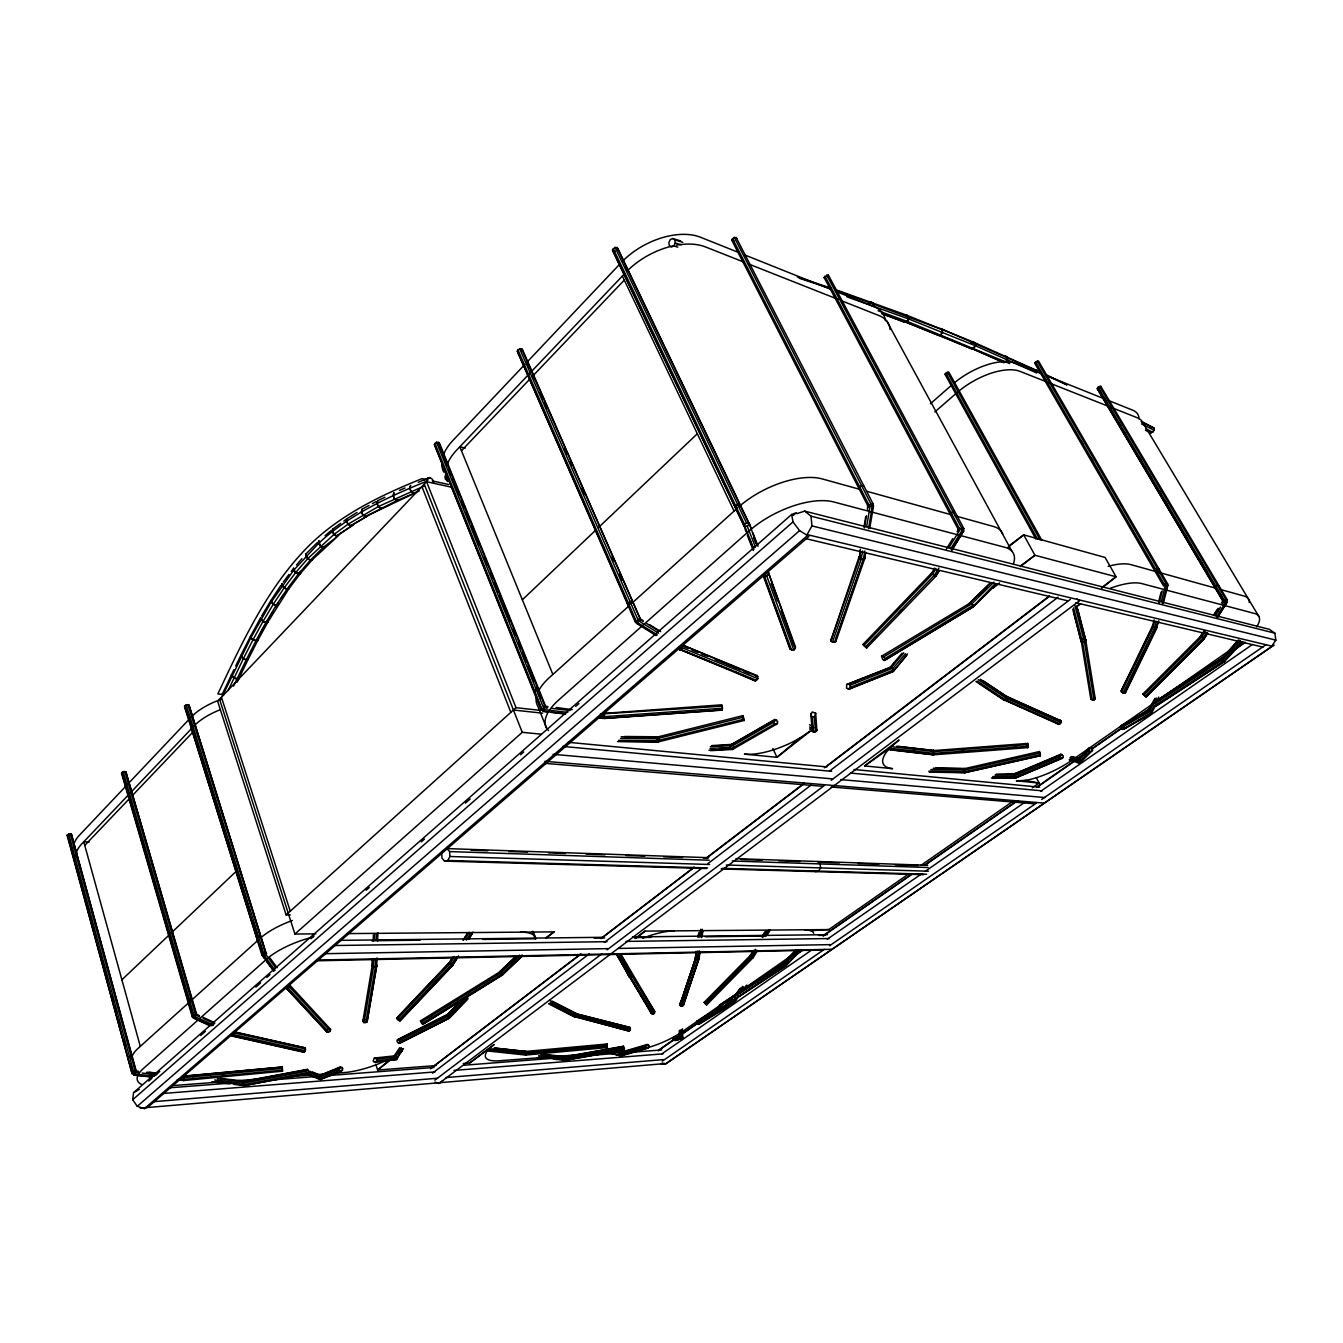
<?xml version="1.0" encoding="UTF-8"?>
<svg xmlns="http://www.w3.org/2000/svg" width="1343" height="1343" viewBox="0 0 1343 1343"><rect width="100%" height="100%" fill="white"/><g stroke="black" fill="none" stroke-linecap="round" stroke-linejoin="round"><path stroke-width="1.5" d="M374.311 1062.095L396.336 1059.476L397.427 1058.334L396.219 1055.699L374.328 1058.049L373.153 1060.936L374.311 1062.095L396.252 1059.543L402.43 1048.682M375.939 1062.078L377.098 1059.191L374.328 1058.049M282.5 1071.194L282.231 1066.98L282.5 1071.194L183.941 1080.494L183.706 1079.369L183.89 1076.112L282.231 1066.98M1221.123 659.766L1237.893 640.326M1234.805 649.492L1223.641 661.679L1224.698 661.293L1223.658 658.842L1221.425 658.339L1153.133 702.842L1153.922 705.545L1156.088 706.133L1224.396 661.545L1223.658 658.842L1221.123 658.59M604.014 713.368L721.913 704.806L722.467 708.265L722.03 710.128L604.417 718.505L604.216 713.15M607.338 1047.54L606.918 1043.88L607.338 1047.54L525.818 1055.044L525.667 1053.919L529.847 1053.533M232.171 1036.108L303.736 1052.224L305.365 1050.78L305.297 1047.909L233.766 1031.693L231.802 1035.99L233.766 1034.614L234.118 1031.81M1062.212 758.392L1059.879 756.646L1060.953 754.195L1063.287 755.958L1062.212 758.392L1015.963 777.798L1013.696 776.103L1014.771 773.736L1060.953 754.195M362.895 1020.227L364.003 1022.644L367.075 1021.939L376.728 965.08L376.644 966.44L373.488 967.145L372.263 966.053L372.481 959.809M373.169 941.057L373.388 934.812M372.531 958.734L372.263 966.053L375.352 966.893L376.728 965.08M373.522 966.842L373.824 958.516M374.512 939.764L374.747 933.503M375.352 966.893L375.671 958.549M376.359 939.798L376.594 933.553M376.678 966.154L376.997 957.828M377.618 941.174L377.937 932.831M305.919 553.987L307.614 558.772L310.351 560.199L312.432 559.595L338.755 535.353L323.059 547.558L320.373 546.047L318.895 540.994M767.071 571.984L768.481 572.722L768.263 574.183L766.551 575.509L762.958 575.19L790.221 649.307L793.831 650.13L795.476 646.973L768.481 572.722L766.954 571.665M790.221 649.307L763.764 575.358M291.313 571.346L293.613 568.274L295.544 572.756L298.331 574.099L300.345 573.528L300.446 571.396L300.463 573.394L288.896 588.704L267.66 622.363L262.859 621.708L260.458 618.049L250.469 636.397L250.688 638.043L222.502 695.859L222.216 694.331L233.967 669.586M293.731 568.123L293.647 570.271L271.135 602.151L250.688 638.043L252.904 639.956L257.722 640.577L267.727 622.245L267.475 620.617L267.66 622.363M1055.934 722.668L1003.607 699.569L1058.72 724.414L1061.104 722.635L1061.171 720.99L1006.092 696.043L1004.732 696.446M1156.088 706.133L1155.299 703.413L1153.133 702.842M795.409 648.719L768.481 572.722M372.263 966.053L372.33 964.694L362.811 1021.587M1004.514 700.492L1006.897 698.645L1006.377 696.211L983.093 680.7M742.243 717.498L743.032 715.601L744.341 720.436L742.243 717.498L656.693 738.784L620.6 738.432M199.402 1015.61L195.759 1013.898L193.409 1018.112L194.181 1015.426M1221.341 659.581L1221.425 658.339M616.303 954.235L651.204 1013.243L653.571 1014.049L654.78 1011.682L621.02 954.403M651.204 1013.243L651.321 1011.9M774.877 719.479L773.316 722.416L776.271 724.565L777.832 721.627L774.877 719.479L731.381 744.509L730.038 745.499L730.76 749.008L732.422 749.461L734.235 746.54L734.067 748.387L730.961 748.941L729.853 747.329L730.239 745.432L733.328 744.878M654.662 1013.025L630.908 973.406L654.78 1011.682M547.39 711.924L543.344 711.454L543.462 709.557L543.915 706.099L547.961 706.569M565.823 1060.299L623.824 1049.974L624.495 1048.262L623.454 1046.214L565.504 1056.588L564.866 1059.661L565.437 1060.315L566.561 1058.603L565.823 1060.299L564.765 1058.284L565.89 1056.572L566.461 1057.226L562.465 1056.84M658.506 738.046L656.845 737.173L657.566 741.991L659.044 740.01L658.137 741.924L656.693 738.784L657.247 737.122L658.909 737.995M487.727 1050.981L525.516 1055.044L525.936 1051.468L494.677 1048.01M623.824 1049.974L622.783 1047.926L623.454 1046.214M933.2 754.816L933.603 750.485L933.2 754.816L890.107 749.814M731.196 670.358L678.853 649.055L755.303 680.901L757.872 678.668L757.217 675.596L681.623 644.674L758.073 676.671M648.199 1048.128L646.101 1046.734L647.259 1044.485L649.357 1045.895L648.199 1048.128L621.272 1055.934L609.772 1052.123M604.635 713.15L604.014 718.488L597.937 717.783M679.659 650.146L682.194 647.796L682.009 644.875M580.377 1017.759L574.401 1016.215L628.725 1031.139L630.371 1029.913L630.035 1027.496L575.341 1013.579L630.035 1027.496M808.939 536.428L150.164 1105.222L144.49 1108.579L137.255 1106.313L132.705 1099.716L133.545 1092.698L791.648 514.47L796.298 512.707L793.159 515.477M932.697 574.468C928.114 570.943 939.328 577.507 934.543 575.559L935.584 576.533L866.688 647.981L863.952 645.463L862.978 644.439L931.74 572.873L935.5 576.432M574.888 1017.171L576.516 1015.896L576.483 1013.545L552.393 1001.206M332.577 529.26L332.258 531.677L333.819 534.564L336.455 536.126L352.907 525.079L336.455 536.126M177.242 1079.806L183.454 1080.494L184.025 1076.263M152.43 1077.103L133.83 1075.055L134.401 1070.824L138.53 1071.278M525.516 1055.044L525.667 1053.919M682.395 1006.226L699.082 958.466L683.335 1005.504L680.951 1006.092L679.843 1005.202L695.506 958.147L696.127 951.331M698.007 937.548L698.545 933.603M696.312 952.221L695.506 958.147L698.125 959.171M698.461 936.457L698.998 932.512M699.938 952.305L699.132 958.214L696.698 958.801L697.772 950.911M699.653 937.112L700.727 929.238M698.192 958.835L699.283 950.945M701.164 937.145L702.255 929.272M683.335 1005.504L698.948 957.324L699.753 951.415M701.65 937.632L702.456 931.723M319.03 540.876L318.694 543.277L293.647 570.271L295.661 572.605L300.463 573.394M702.104 936.541L702.909 930.632M543.344 711.454L543.562 710.111M341.29 1071.244L338.721 1069.599L340.316 1066.946L342.885 1068.592L341.29 1071.244L320.591 1079.554L308.554 1074.971M934.208 753.356L933.536 754.816L933.939 750.485L934.208 753.356L1028.369 746.272L1027.697 743.418L933.15 750.619M340.316 1066.946L319.651 1075.407L318.106 1077.976L320.457 1079.554L316.998 1078.11M757.133 545.694L749.209 523.35L747.799 522.645M745.818 531.559L743.821 524.425M864.926 553.568L864.59 558.957L861.148 559.41L859.386 558.252L860.292 549.237M864.002 526.976L865.681 516.854M865.698 552.46L864.691 558.537L861.249 558.99L859.386 558.252L860.393 552.174M864.439 527.866L866.47 515.729M867.477 509.652L867.696 504.716L868.938 504.179M861.249 558.99L862.609 550.882M866.655 526.574L870.046 506.311L868.149 505.589M863.448 559.108L864.808 550.999M868.535 528.722L872.262 506.429L873.521 505.891L871.171 504.313M869.676 525.247L870.348 521.202M872.379 509.064L873.051 505.018M869.777 528.168L873.521 505.891M364.003 1022.644L373.488 967.145M365.783 1022.795L375.318 967.296M367.075 1021.939L376.644 966.44M1007.972 774.256L1016.349 774.038L1013.982 774.525L1013.696 776.103L1014.401 777.496L1016.769 777.009L995.818 777.479M630.505 978.107L628.306 974.548L629.044 976.663L631.865 974.296L621.154 955.494M628.406 974.716L652.144 1014.133M327.323 1032.331L285.706 987.441L327.323 1032.331L330.311 1031.004L330.613 1029.393L328.045 1028.436M326.399 1031.256L326.702 1029.645M1026.891 744.895L1027.697 743.418M1027.563 747.732L1028.369 746.272M286.647 988.532L289.752 987.155L289.131 984.419L330.613 1029.393M134.921 1073.477L132.101 1073.678L67.15 835.464L68.611 833.919L71.347 834.003L135.979 1070.069M130.573 1057.596L131.967 1056.84L71.347 834.003M361.989 509.282L361.452 511.884L362.811 514.973L365.38 516.635L415.894 492.562L396.94 500.586L365.38 516.635M245.534 1081.904L243.587 1081.686L242.949 1083.197L244.392 1085.547L307.547 1073.796L308.772 1071.748L307.329 1069.347L244.241 1081.165L242.949 1083.197L243.973 1085.564L245.047 1085.026L214.93 1081.568M307.547 1073.796L306.103 1071.395L307.329 1069.347M321.783 1078.597L322.135 1076.985L321.884 1078.597L342.616 1070.253M951.885 550.177L963.703 530.838L959.221 528.202L957.089 531.66M312.65 1072.117L321.313 1075.676L318.459 1076.364L319.03 1079.302L339.678 1070.975M935.853 767.995L964.845 768.465L964.492 772.745L965.332 771.083L964.996 772.695L964.341 768.515M377.652 500.738L377.014 503.424L378.306 506.563L380.841 508.275L383.141 507.553L380.959 508.225L378.39 506.529L377.014 503.424L377.736 500.704L384.904 497.229M192.301 1016.836L121.542 773.316L123.103 771.654L125.873 771.839L196.867 1015.174L194.013 1015.291L192.301 1016.836L195.138 1016.701M125.873 771.839L196.061 1014.099M975.925 681.522L1004.228 700.324L1006.612 698.478L1006.092 696.043M1154.09 619.912L1152.596 625.855L1154.728 627.617L1157.263 627.198L1156.776 626.056L1154.073 631.663M1158.589 602.05L1161.074 592.129M1154.695 620.701L1153.184 626.661L1121.573 692.098L1123.05 693.055L1125.552 692.585L1157.263 627.198M1159.194 602.839L1162.199 590.92M1121.573 692.098L1121.136 690.957L1152.714 625.519L1154.846 627.282L1156.34 621.322M1161.359 601.463L1165.371 585.582L1167.923 585.195L1165.64 583.802M1154.846 627.282L1156.575 627.366L1158.086 621.406M1162.299 604.249L1167.319 584.423M1156.575 627.366L1158.891 620.902M1163.407 603.057L1167.923 585.195M264.806 955.007L261.935 955.074L184.528 706.586L186.207 704.79L188.994 705.058L266.317 954.185L188.994 705.058M433.705 482.641L432.48 479.384L429.978 477.604L427.662 478.309L426.889 481.13C388.312 496.876 349.482 514.503 318.694 543.277L320.373 546.047L323.243 547.373L325.308 546.786L323.059 547.558M183.454 1080.494L184.226 1079L183.941 1080.494M127.77 1057.78L129.364 1056.337L131.967 1056.84M132.101 1073.678L67.318 834.674M679.843 1005.202L696.329 956.283L683.923 993.535M682.63 997.463L679.726 1004.06M680.951 1006.092L696.648 959.036M548.632 1003.792L574.603 1017.054L576.231 1015.778L576.214 1013.445M134.686 1073.561L133.83 1075.055M682.429 645.748L680.481 649.341L678.853 649.055M830.78 640.98L859.05 556.909L860.343 556.17L830.78 640.98L832.475 642.139L835.816 641.618L864.59 558.957M459.289 1001.878L446.296 1015.996L460.296 1001.576M832.475 642.139L861.148 559.41M834.557 642.39L863.297 559.695M836.202 638.278L863.566 559.578M451.13 1015.308L448.344 1018.195L468.119 998.067M656.123 635.558L636.548 623.404L636.834 620.684M636.548 623.404L639.05 621.003L639.335 618.284L642.894 620.5M262.59 953.748L262.859 956.082L264.487 955.863L265.998 954.688L265.746 952.355M191.848 999.645L189.279 998.991L187.567 1000.552L188.624 1000.804L185.703 990.765M543.831 710.011L540.994 709.708L434.41 444.533L436.576 442.233L439.379 442.905L546.282 707.845M446.699 1014.838L449.301 1015.426L449.284 1018.195L399.828 1043.343L397.494 1042.487L397.494 1039.65L447.001 1014.62L449.989 1016.819M439.379 442.905L438.876 444.197L441.998 451.97M399.828 1043.343L399.828 1040.506L397.494 1039.65M256.748 938.404L258.595 936.742L261.449 936.709L261.113 937.548M446.514 1015.828L447.001 1014.62M261.935 955.074L263.799 953.412L266.653 953.362M638.009 622.262L635.189 621.792L517.273 351.127L519.623 348.626L522.427 349.465L640.678 619.895L521.504 348.525M521.823 350.892L522.427 349.465M612.475 250.117L744.324 526.456L612.475 250.117L615.044 247.381L617.814 248.421L749.243 523.636L748.353 525.079M617.109 249.999L617.814 248.421M731.347 1000.317L733.513 1000.988L733.396 1003.355L731.213 1002.667L733.597 1003.171L738.667 995.969M746.305 986.064L746.758 985.09L743.3 989.757M891.601 671.802L893.347 671.332L907.499 653.84M228.109 690.503L243.335 658.775L240.766 655.518L235.68 666.061M233.564 686.122L246.273 659.749L248.136 659.363L247.851 657.835L248.119 659.413L246.239 659.833L243.301 658.842L240.8 655.451L250.419 636.481L252.954 639.856L255.892 640.88L257.755 640.477L257.487 638.915L257.722 640.577M237.107 682.177L248.136 659.363M673.85 245.97L675.26 243.016L674.807 239.927L672.725 238.517L670.275 239.608L668.864 242.563L669.318 245.635L671.382 247.062L673.85 245.97L677.829 247.162M846.745 684.527L846.493 688.187L849.817 688.858L893.112 671.517L893.38 667.975L890.124 667.353L846.745 684.527L891.802 666.934M849.817 688.858L850.069 685.199L848.457 684.091M1132.82 667.857L1121.136 690.957M1134.617 664.13L1152.663 626.745M1123.05 693.055L1154.728 627.617M1133.257 674.639L1146.821 646.604M1124.695 693.257L1156.407 627.836M238.483 677.141L238.769 678.635L236.905 679.054L233.967 678.114L231.416 674.857L233.967 678.114L238.769 678.668L241.891 670.123M733.396 1003.355L698.964 1024.34L696.765 1023.618L696.883 1021.2L721.006 1006.578M698.964 1024.34L699.082 1021.922L696.883 1021.2M243.301 658.842L252.954 639.856M246.239 659.833L255.892 640.88M248.119 659.413L257.755 640.477M872.362 505.774L872.715 503.507L867.863 506.244L868.501 507.117L731.683 240.044L734.302 237.392L736.82 238.416M1149.86 713.737L1151.421 713.385L1155.702 705.31M1154.275 705.545L1151.606 710.632L1124.192 726.143L1121.22 725.556L1120.885 728.544L1123.856 729.131L1151.27 713.536L1151.606 710.632L1148.701 710.061L1121.22 725.556M1156.054 702.171L1158.724 697.084M443.039 850.589L441.662 853.225L441.981 858.127L444.533 861.132L706.452 868.535M1154.812 698.394L1147.829 711.521L1150.128 709.859L1156.373 698.024M444.533 861.132L447.807 860.46L449.905 856.498L449.586 851.58L447.018 848.591L708.735 857.69M252.904 639.956L262.926 621.591L260.525 617.931M255.825 640.997L265.83 622.665L267.727 622.245M258.477 637.086L264.487 626.107M540.994 709.708L545.359 707.241L438.422 442.099M881.646 313.775L905.014 322.303L907.297 321.43L908.657 318.962L908.321 316.344L906.508 315.118L835.094 289.467M883.677 313.96L905.014 322.303L907.247 321.413L908.64 318.946L908.321 316.344L906.475 315.118L973.406 342.096L1040.472 372.145M1151.421 713.385L1151.606 710.632L1150.128 709.859M631.932 602.856L631.814 600.825L627.198 603.443L630.018 603.947M804.675 511.112L810.987 516.165L811.978 525.919L807.059 534.581L1271.771 646.134L1275.85 640.141L1274.86 633.174L1269.37 629.33L804.675 511.112L796.768 513.664M1123.856 729.131L1152.042 712.193M958.868 530.552L824.082 277.464L828.312 274.929L828.077 277.329M1147.929 711.404L1148.701 710.061M635.189 621.792L639.822 619.157M939.076 335.011L971.879 348.911L975.438 345.755L975.169 343.271L973.406 342.096L971.241 342.935L973.406 342.096L975.169 343.271L975.454 345.755L974.095 348.089L971.879 348.911L903.168 321.061L938.942 335.414L941.191 334.575L942.551 332.174L942.249 329.623L940.469 328.447L1038.34 371.457L1036.678 370.349L1034.513 371.104M261.566 616.168L270.95 600.405L273.217 604.316L276.087 605.508L278.035 605.021L277.917 603.158L275.835 606.65M262.859 621.708L273.3 604.182L271.135 602.151L271.034 600.271L280.888 585.43M265.746 622.816L276.205 605.324L278.119 604.887L277.917 603.158M270.614 615.379L272.696 611.888M739.439 506.378L739.523 504.045L735.511 505.404L734.638 506.865L737.408 507.553M458.551 956.132L452.557 965.332L449.385 962.646L452.541 957.475M463.083 940.218L467.297 933.318M449.385 962.646L452.96 957.341M463.486 940.1L465.585 936.642M454.337 956.501L450.123 963.418L397.276 1019.119L398.485 1020.344L400.264 1020.68L453.061 965.063M464.879 939.244L469.093 932.327M397.276 1019.119L396.823 1018.028L449.62 962.343L451.567 964.341L455.781 957.441M466.323 940.167L470.537 933.267M454.656 960.547L456.754 957.106M451.567 964.341L452.876 964.912L458.148 956.283M468.69 939.026L472.904 932.109M469.076 938.891L472.232 933.721M743.552 525.583L746.473 522.981L749.243 523.636M931.421 573.511L934.661 568.055M946.395 548.985L952.808 538.593M935.987 568.643L932.781 573.847L863.952 645.463M948.813 547.826L960.581 528.756M934.627 574.938L938.908 568.005M950.676 548.918L962.427 529.847M935.92 575.895L939.126 570.708M951.935 549.891L963.703 530.838M935.886 576.147L939.076 570.96M705.276 1002.717L704.135 1002.415L705.763 1004.379L752.6 956.652L753.02 957.777L750.267 955.511L753.423 950.408M761.834 936.793L764.99 931.673M752.6 956.652L753.406 957.307L751.073 956.149L755.286 949.333M762.639 937.414L766.853 930.598M752.332 956.938L756.529 950.122M764.956 936.507L769.153 929.692M753.289 957.425L757.603 950.491M766.971 935.282L770.227 930.078M396.336 1059.476L403.488 1048.598M1207.71 633.208L1204.167 638.596L1200.457 636.414L1202.64 632.922M1213.535 615.463L1216.792 610.226M1200.457 636.414L1204 631.025M1213.803 615.295L1218.168 608.295M1221.442 603.041L1223.624 599.549L1227.351 601.714L1217.53 617.461M1215.499 614.473L1218.773 609.235M1205.275 631.546L1202.002 636.8L1144.001 694.935L1142.893 694.029L1200.961 635.961L1204.1 638.882L1146.099 696.967L1144.991 696.06M1215.096 615.799L1220.552 607.053M1222.734 603.561L1224.917 600.052M1204.436 638.445L1203.546 637.707L1206.82 632.452M1216.64 616.706L1226.461 600.959M1204.167 638.596L1207.441 633.359M1217.245 617.629L1227.351 601.714M401.288 1047.624L396.219 1055.699L393.6 1056.823M394.624 1056.807L396.672 1053.567M393.549 1056.874L399.727 1047.658M1145.411 430.247L1150.934 432.983L1154.309 430.297L1154.124 428.115L1141.5 421.534M273.217 604.316L284.196 587.814L281.98 583.769M276.087 605.508L287.066 589.023L288.997 588.553L288.879 586.69L288.896 588.704L286.915 589.224L284.095 587.965L282.097 585.632L282.08 583.634M281.207 598.223L283.407 594.932M946.765 374.882L944.935 374.193L948.729 371.994L1041.95 540.507M1036.343 363.735L1034.647 363.046L1038.424 360.898L1167.655 583.92L1166.647 584.994M733.597 1003.171L738.214 996.942M735.779 995.633L742.729 986.333M735.83 997.883L733.513 1000.988L699.082 1021.922M739.305 993.232L743.921 987.021M732.422 1003.372L735.897 998.705M734.621 995.835L740.413 988.095M735.326 995.281L739.959 989.069M283.239 582.09L288.997 574.418M953.866 513.009L954.353 510.894L949.77 513.462L951.969 514.067M284.095 587.965L295.661 572.605M286.915 589.224L298.499 573.897M962.981 530.082L963.972 528.773L828.312 274.929M1222.432 600.271L1097.432 389.05L1098.02 387.237L1100.773 386.297L1227.384 599.985L1224.766 601.865M1100.186 388.11L1100.773 386.297M893.347 671.332L906.777 655.401M905.467 653.688L893.38 667.975L850.069 685.199M890.493 667.521L894.556 662.754M902.026 653.252L889.889 667.521L891.634 667.051L903.755 652.782M296.45 564.983L301.856 558.705M295.544 572.756L307.748 558.638L310.535 560.014L312.55 559.46L300.345 573.528M298.331 574.099L310.535 560.014M705.763 1004.379L706.653 1004.933L706.317 1003.758M704.706 1003.339L751.56 955.612L750.67 955.041L751.073 956.149M1237.591 646.436L1241.771 641.87M1224.698 661.293L1242.829 641.484M1222.18 658.204L1238.951 639.939M1223.909 656.71L1230.893 649.105M1233.68 646.067L1237.86 641.501M1240.428 640.561L1223.658 658.842L1155.299 703.413M1224.698 660.135L1241.452 641.836M1158.019 570.12L1158.774 568.408L1155.735 569.482L1154.997 571.211M1167.655 583.92L1166.043 583.483L1163.592 586.085L1034.647 363.046M125.201 786.847L79.355 835.296A46.904 20.162 -15.4 0 0 73.882 847.668M128.072 783.808L189.682 718.706M524.861 364.423L452.944 440.437A54.761 30.872 -22.4 0 0 443.257 455.344M527.732 361.368L619.794 264.067M396.823 1018.028L449.62 962.343M398.485 1020.344L451.332 964.643M406.929 1012.068L414.064 1004.564M429.743 988.028L438.288 979.013M399.727 1020.999L452.557 965.332M1077.22 760.222L1089.509 747.698L1092.447 748.79L1092.53 750.435L1080.108 762.841L1078.429 762.891L1077.22 760.222L1079.973 759.013L1072.553 756.579M1089.509 747.698L1088.434 750.552L1089.693 751.694L1092.53 750.435M1080.108 762.841L1081.115 760.121L1081.149 761.699L1078.479 762.891L1069.179 759.769L1070.74 759.718M127.753 795.593L81.738 843.941A47.005 20.011 -15.5 0 0 76.215 856.246M130.624 792.571L192.452 727.621M451.08 487.106L426.57 481.701L217.633 701.18L286.126 914.919L290.289 914.919M624.73 273.552L456.805 449.939A54.895 30.688 -22.4 0 0 447.068 464.812M84.76 845.418L129.398 798.649M132.285 795.627L192.754 732.254M461.455 450.744L529.192 379.767M532.08 376.745L624.327 280.083M815.419 727.419L816.863 730.626L813.606 732.086L812.179 728.88L813.505 727.47L809.577 724.683M673.212 1038.089L681.69 1035.806L682.714 1038.105L675.663 1040.489L673.246 1039.516L673.212 1038.089L679.407 1036.813L679.222 1030.87M675.663 1040.489L682.697 1038.139L681.69 1035.806L680.33 1035.856L680.146 1029.896M815.688 713.251L814.345 716.709L815.537 732.019L813.623 732.069L812.33 716.759L810.853 715.383L812.196 711.941L815.688 713.251L816.863 730.626L815.419 727.436M809.628 728.846L813.606 732.086L812.23 730.76L813.489 727.486M865.496 646.923L934.342 575.324M871.607 641.031L875.888 636.565M898.786 612.761L901.64 609.772M785.353 966.238L721.678 1008.056L720.368 1007.2L719.462 1005.068L783.12 963.317L785.353 966.238L782.835 963.552L795.879 950.055M782.835 963.552L796.466 949.937M784.513 962.881L796.097 950.894M797.541 950.592L784.497 964.123L720.771 1005.924L719.462 1005.068M783.12 963.317L785.621 966.003L799.891 950.156M785.034 966.121L789.382 961.622M793.713 957.106L800.948 949.602M785.621 966.003L801.553 949.484M466.071 998.134L449.301 1015.426L399.828 1040.506M453.917 1012.421L465.098 1000.871M449.586 1017.977L467.717 999.209M1089.693 751.694L1078.479 762.891L1077.271 760.205L1079.923 759.03M447.941 1014.62L463.318 998.772M704.135 1002.415L750.67 955.041M706.653 1004.933L753.205 957.559M1227.384 599.985L1225.907 599.599L1223.305 601.463L1097.164 388.328M1091.204 747.648L1077.287 761.8L1069.901 759.315M1142.893 694.029L1145.277 696.144L1203.294 638.009M1145.982 696.933L1204.1 638.882M317.468 542.421L306.036 553.853L305.835 556.136L307.748 558.638M307.614 558.772L333.937 534.464L348.089 524.156L350.724 525.751M310.351 560.199L323.243 547.373M750.267 955.511L751.358 955.863M995.801 584.222L972.45 607.17L995.23 583.668M973.474 606.667L996.859 583.701M989.808 583.349L969.344 603.41L990.849 582.828M978.292 596.275L987.055 587.68M993.954 582.107L972.013 603.645L883.728 656.861L881.562 656.24L882.72 659.581L884.903 660.202L973.087 606.969L972.013 603.645L969.73 603.108M500.116 972.785L499.663 971.828L516.333 955.931M499.663 971.828L516.803 955.796M509.198 964.123L516.753 956.904M519.422 955.142L501.241 972.5L421.584 1021.889L420.46 1020.865L421.719 1023.366L422.827 1024.39L502.433 974.984L522.461 955.897M502.786 974.716L502.332 973.742L522.041 954.923M521.974 956.048L502.064 975.035L422.525 1024.39M1082.374 638.949L1081.115 640.141L1090.852 699.267L1094.041 699.972L1095.25 698.813L1093.79 696.48M121.894 979.786L236.116 871.406M522.36 599.784L595.385 530.485M598.424 527.598L697.319 433.755M1072.738 609.269L1081.199 641.618L1084.506 642.29L1085.664 639.637L1077.791 609.286M629.145 976.831L631.747 975.69M469.614 1063.035L493.955 1044.72L469.614 1063.035L463.352 1063.505M997.362 584.121L993.132 587.999L999.561 582.963M258.628 939.697L138.094 1048.363A49.338 16.485 -17.4 0 0 131.732 1058.821M286.126 914.919L516.014 707.677L540.86 710.43M628.977 605.861L549.522 677.476A58.219 25.819 -22.6 0 0 538.375 691.259M631.865 603.259L736.703 508.745M219.53 699.183L294.923 934.04L522.242 732.321L541.011 734.168M762.958 575.19L766.735 575.962L768.381 574.502M889.67 748.252L899.021 740.027L864.59 765.93L892.575 768.666A48.281 16.804 -25.9 0 1 889.67 748.252L864.59 765.93M148.704 1081.098L151.86 1078.345M155.016 1075.575L159.733 1071.429M200.695 1035.47L205.429 1031.323M211.724 1025.783L214.88 1023.013M255.858 987.071L260.576 982.908M266.888 977.385L270.027 974.615M311.005 938.656L314.144 935.886M366.152 890.258L369.291 887.488M421.299 841.86L424.455 839.09M465.417 803.131L470.134 798.984M520.564 754.732L523.72 751.962M575.711 706.334L578.867 703.564M132.705 1099.716L792.991 521.907L791.648 514.47M930.38 403.756L950.878 385.827M934.829 411.948L956.988 392.676M137.255 1106.313L799.589 530.653L807.529 535.538L144.49 1108.579M388.278 1060.886L377.652 1070.018L375.738 1064.193M325.056 535.706L331.083 530.552M964.996 772.695L1040.154 755.807L1040.389 754.178L1039.432 751.56L963.955 768.784M799.555 738.214L776.926 757.318L744.442 754.128A52.78 20.464 -24.7 0 0 799.555 738.214L812.079 729.803L776.926 757.318L772.896 748.487M1081.115 640.141L1081.199 641.618L1084.422 641.937L1085.664 639.637L1084.254 638.748M1039.432 751.56L1040.154 755.807M665.238 1064.176L1273.852 645.127L665.238 1064.176L662.116 1062.951M1015.963 777.798L1063.236 757.536M621.272 1055.934L622.279 1055.128L621.104 1055.934L606.633 1052.257M636.851 937.716L644.993 931.119L828.799 929.574L909.127 873.605M1101.848 588.15L1116.067 576.768L1105.104 557.463L1023.719 534.867L1008.61 546.097M1007.804 547.508L1023.719 534.867L1034.916 555.263L1116.067 576.768L1101.461 587.747M392.29 1058.553L377.652 1070.018L436.173 1065.57M398.804 1053.466L402.044 1050.914L398.972 1052.929M546.232 938.002L554.055 931.874L347.166 933.603M1020.462 566.595L1034.916 555.263L1020.479 565.873M743.586 525.868L747.228 526.154L748.974 524.811M430.801 1068.424L580.881 953.782M600.892 938.505L694.281 867.175L601.278 938.539M705.948 858.261L804.339 783.12M824.35 767.843L1049.471 595.906M579.639 955.058L430.482 1068.759M706.116 858.479L802.644 784.765M827.607 765.711L1048.95 596.678M432.446 1073.191L589.275 953.866M604.3 942.433L701.063 868.82M707.744 863.734L811.189 785.034M829.538 771.067L1058.116 597.165M434.83 1080.192L602.084 953.648M607.086 949.854L824.518 785.37M831.199 780.3L1070.371 599.364M435.065 1082.122L438.892 1083.482L1079.604 600.707L1076.65 598.76M635.138 938.522L644.993 931.119M1080.376 603.611L1075.525 607.271L1080.662 603.88M340.618 523.367L332.711 529.159L332.258 531.677L336.64 535.991M343.791 521.05L346.964 518.734L346.528 521.252L347.971 524.24L350.573 525.868L367.73 515.863L350.573 525.868M545.913 937.767L554.055 931.874M438.892 1083.482L442.921 1080.628M681.656 1032.079L736.568 993.82M745.147 987.844L794.905 953.177M921.097 865.278L1013.461 800.932M1032.28 787.821L1039.113 783.053L1036.276 777.58M1075.122 757.972L1153.603 703.296M1158.724 699.737L1230.373 649.827M659.43 1049.554L673.212 1039.969M676.654 1037.585L697.319 1023.198M709.373 1014.804L719.714 1007.619M755.874 982.455L762.774 977.67M766.215 975.27L786.88 960.883M797.205 953.698L800.663 951.297M823.041 935.718L910.873 874.612M924.655 865.026L1015.946 801.519M1036.611 787.132L1086.554 752.382M1091.725 748.79L1122.714 727.218M1127.885 723.625L1131.326 721.241M1136.497 717.632L1150.28 708.046M1191.61 679.289L1195.052 676.906M1200.222 673.296L1226.058 655.334M1238.112 646.94L1244.995 642.155M658.171 1050.797L697.756 1023.265M709.809 1014.888L718.404 1008.895M759.718 980.172L763.16 977.771M766.601 975.371L785.521 962.209M794.133 956.216L802.745 950.24M823.393 935.87L912.887 873.621M924.924 865.245L1017.86 800.596M1036.796 787.434L1084.976 753.91M1091.859 749.125L1122.832 727.57M1136.614 718.001L1150.38 708.416M1200.289 673.699L1205.443 670.107M1212.326 665.322L1222.65 658.137M1232.975 650.952L1245.028 642.575M662.082 1053.718L811.81 949.937M827.305 939.193L921.953 873.588M925.394 871.187L1025.229 802.006M1040.707 791.262L1252.398 644.539M662.284 1061.155L824.384 949.333M829.554 945.774L1036.494 803.013M1041.664 799.454L1265.845 644.808M719.932 1005.051L783.624 963.284M719.647 1005.957L740.278 992.427M743.72 990.16L752.315 984.52M755.756 982.27L783.271 964.224M721.678 1008.056L785.202 965.348M721.208 1008.073L784.832 966.288M695.321 957.24L696.245 956.636M1156.155 704.89L1224.497 660.303M1155.165 706.401L1224.396 661.545M1154.057 702.557L1222.399 658.036M1158.321 700.643L1161.829 698.377M1165.321 696.094L1174.084 690.386M1177.576 688.103L1184.576 683.537M1191.577 678.97L1196.831 675.546M1200.323 673.279L1209.086 667.572M1216.086 663.006L1219.578 660.722M357.02 512.405L347.082 518.65L346.528 521.252L348.089 524.156M347.971 524.24L378.39 506.529L424.321 485.981M420.46 1020.865L500.385 971.509L502.332 973.742M427.93 1017.507L431.456 1015.325M445.591 1006.562L450.895 1003.271M456.2 999.981L459.726 997.799M466.793 993.417L470.335 991.218M473.861 989.036L479.166 985.745M484.47 982.455L489.759 979.165M495.063 975.891L498.606 973.692M422.827 1024.39L422.441 1023.349L502.081 973.944L500.133 971.694M830.494 639.621L831.753 638.848M699.569 1023.433L733.899 1002.314M698.007 1021.066L722.114 1006.427M727.285 1003.305L732.455 1000.166M696.362 1022.258L718.774 1008.677M884.903 660.202L884.768 658.674L973.02 605.408M884.063 660.588L973.087 606.969M881.562 656.24L970.636 602.688M1163.877 583.718L1163.072 584.188L1165.371 585.582M69.886 835.564L71.179 834.809M133.545 1092.698L139.252 1089.408M730.038 745.499L773.484 720.503M773.048 722.03L776.674 719.949M773.316 722.416L729.853 747.329L710.027 748.454M730.961 748.941L774.475 724.095M732.707 749.377L777.664 723.541M1122.295 729.467L1151.27 713.536M1122.765 725.237L1150.229 709.742M1120.431 726.932L1130.739 721.107M1134.18 719.176L1142.775 714.325M963.972 528.773L961.773 528.185L959.859 529.243L824.904 276.037M244.392 1085.547L308.454 1073.258M369.006 505.455L362.09 509.215L361.452 511.884L362.912 514.906L365.514 516.551M372.464 503.575L375.922 501.678M132.319 1073.007L136.533 1072.05M400.315 1042.101L449.771 1016.987M398.653 1043.494L449.284 1018.195M398.653 1039.499L448.159 1014.452M397.008 1040.892L402.514 1038.105M411.68 1033.472L426.352 1026.035M441.008 1018.615L444.684 1016.769M858.949 557.328L860.191 556.774M399.475 490.43L405.015 487.979M1013.764 774.575L1059.929 755.051M1033.455 766.769L1014.771 773.736M1037.316 765.141L1043.091 762.706M1046.936 761.078L1052.727 758.644M1056.572 757.016L1062.347 754.565M418.177 482.322L427.662 478.309M424.287 479.988L429.978 477.604M1059.879 756.646L1013.696 776.103L992.779 776.59M1014.62 777.446L1060.819 758.023M419.251 490.934L413.56 493.317L411.042 491.538L409.816 488.315L410.572 485.528L409.816 488.315L411.042 491.538L413.594 493.301L415.877 492.579M318.375 1076.364L338.99 1067.937M323.109 1074.904L341.928 1067.215M338.721 1069.599L318.106 1077.976L307.748 1073.678M850.639 687.163L893.918 669.872M848.104 689.278L893.112 671.517M853.476 683.218L859.134 680.968M1034.546 371.121L1036.678 370.349L1038.34 371.457M755.807 676.066L757.217 675.596M1150.464 427.745L1152.529 427.057M647.259 1044.485L620.382 1052.392L619.392 1053.214L619.895 1055.716M648.551 1044.72L619.392 1053.214L610.041 1050.763M646.101 1046.734L619.241 1054.574L620.567 1052.392L614.876 1050.948M620.013 1055.716L646.906 1047.893M624.193 1054.574L649.206 1047.305M1058.888 720.436L1060.265 720.083M656.845 737.173L743.032 715.601M657.231 740.748L742.797 719.512M658.137 741.924L744.341 720.436M222.216 694.331L224.096 693.911M1039.197 753.188L964.005 770.127L930.833 769.573M964.425 771.755L1039.633 754.833M965.365 772.426L1040.472 755.538M674.253 1040.506L682.714 1038.105L682.378 1028.788M674.203 1037.048L676.62 1038.021L682.68 1036.762M675.613 1037.031L681.69 1035.806M243.284 1081.686L306.422 1069.867M249.311 1081.165L244.241 1081.165M259.484 1079.252L263.547 1078.496M273.72 1076.599L277.783 1075.827M304.24 1070.891L308.302 1070.119M306.103 1071.395L242.949 1083.197L214.762 1079.973M243.402 1084.791L306.573 1073.007M564.916 1057.025L622.9 1046.65M572.185 1056.169L590.165 1052.962M594.16 1052.24L598.155 1051.535M616.118 1048.312L622.111 1047.255M622.783 1047.926L564.765 1058.284L538.694 1055.749M565.151 1059.644L623.152 1049.303M566.41 1059.862L624.377 1049.554M731.146 1000.501L734.05 1002.18M815.402 871.624L818.575 871.103L820.539 867.914L820.137 863.918L817.618 861.484M305.297 1047.909L235.008 1032.297M1200.961 635.961L1203.932 638.899M1216.355 587.646C1212.494 588.503 1218.269 583.517 1218.94 585.766M377.098 1060.869L397.36 1058.385M500.385 971.509L500.368 972.601M377.098 1059.191L397.377 1056.773L394.708 1055.682M525.885 1055.145L525.533 1051.468L607.053 1043.981M525.566 1052.442L531.811 1051.854M542.253 1050.881L546.416 1050.495M556.841 1049.521L561.021 1049.135M571.446 1048.161L575.61 1047.758M586.035 1046.785L590.215 1046.398M607.237 1045.089L525.751 1052.694L489.977 1048.749M525.868 1054.188L607.355 1046.566M183.672 1076.263L282.097 1067.131M192.318 1076.482L196.397 1076.096M206.637 1075.155L210.733 1074.769M220.974 1073.812L225.07 1073.443M183.605 1077.606L282.097 1068.457M183.706 1079.369L282.215 1070.203M144.272 1107.774L140.159 1108.143L665.003 1063.572L660.823 1063.925M153.253 1101.713L437.617 1078.244M445.977 1077.556L663.425 1059.61M163.41 1093.454L435.132 1071.915M453.934 1070.421L662.955 1053.869M168.647 1087.864L231.332 1083.046M271.017 1079.99L321.162 1076.129M327.44 1075.642L433.99 1067.45M463.285 1065.284L555.179 1058.133M561.458 1057.646L567.72 1057.159M586.522 1055.716L613.684 1053.634M628.306 1052.509L661.746 1049.941M1028.201 744.542L934.04 751.61L892.944 746.826M941.443 753.07L945.623 752.751M960.245 751.644L964.408 751.341M995.734 748.974L999.914 748.672M1012.437 747.715L1016.617 747.413M933.536 754.816L1028.1 747.598M173.432 1085.547L223.341 1081.753M237.912 1080.645L262.859 1078.748M285.74 1077.002L310.703 1075.105M316.948 1074.635L325.258 1073.997M335.666 1073.208L343.976 1072.587A44.537 13.833 -19.5 0 0 386.448 1060.315M541.044 1057.596L499.327 1060.769A40.643 11.936 -21.1 0 1 487.845 1050.327M557.731 1056.32L582.761 1054.423M601.546 1052.996L611.972 1052.207M618.233 1051.737L630.74 1050.78M1097.432 389.05L1098.692 388.966L1100.807 392.542M604.619 718.287L722.349 709.91M722.282 706.149L600.422 714.023M604.652 716.625L722.467 708.265M804.608 929.776L810.819 930.649L828.799 929.574M711.824 745.583L731.666 744.408M715.45 745.919L727.369 745.231M710.397 746.59L730.239 745.432M719.949 749.209L727.906 748.773M708.953 750.2L730.76 749.008M710.581 750.653L732.422 749.461M1025.062 780.401L1016.349 780.82L1039.113 783.053L1025.062 780.401A44.604 14.018 -26.6 0 0 1071.697 760.356M812.33 716.759L814.345 716.709M996.237 774.139L1015.073 773.669M613.331 251.191L615.262 251.158M995.146 774.978L1013.982 774.525M734.201 241.068L731.683 240.044M991.386 778L1014.401 777.496M992.645 778.369L1015.677 777.866M316.293 960.799L822.101 950.021M317.099 960.077L831.099 949.3M324.519 953.715L607.607 948.628M618.082 948.443L829.89 944.633M680.397 1039.146L681.757 1039.129L681.489 1029.863M334.541 945.522L607.07 941.678M625.939 941.409L829.269 938.539M394.691 1059.56L393.6 1058.435L396.252 1059.543M341.189 940.335L603.225 937.296M632.57 936.944L827.523 934.678M371.893 940.755L420.107 940.184M483.027 939.428L535.454 938.791M594.16 938.085L604.652 937.968M633.997 937.615L650.784 937.414M705.293 936.759L766.114 936.021M818.525 935.4L824.82 935.316M294.923 934.04L315.89 933.872M624.596 736.484L658.171 736.803M621.171 736.787L657.247 737.122M640.04 737.811L656.811 737.979M618.737 740.396L656.828 740.799M620.735 741.269L658.49 741.655M617.495 741.571L657.566 741.991M933.251 768.246L964.324 768.75M928.836 771.184L964.073 771.789M929.809 771.856L965.013 772.46M929.272 772.141L964.492 772.745M447.807 860.46L707.56 867.914M722.215 868.333L926.586 874.192M721.124 868.955L923.497 874.679M89.125 841.977L83.77 841.809L140.293 1046.382M449.905 856.498L709.557 864.489M726.311 865.01L928.483 871.221M449.586 851.58L709.188 860.225M732.22 860.997L928.08 867.511M735.964 858.647L927.677 865.312M470.973 850.22L487.727 850.79M508.661 851.512L527.514 852.15M548.464 852.872L565.218 853.46M586.169 854.165L605.005 854.819M625.956 855.541L644.808 856.179M663.66 856.834L682.513 857.489M703.447 858.194L707.643 858.345M741.151 859.503L762.085 860.208M778.856 860.796L799.79 861.518M818.609 862.156L839.392 862.877M858.093 863.515L878.876 864.237M895.496 864.808L918.36 865.58M870.046 506.311L872.262 506.429M544.889 761.313L1043.645 803.064M544.889 763.344L822.755 786.293M831.116 786.981L1033.757 803.735M553.031 754.313L832.408 778.873M840.752 779.595L1045.055 797.557M562.767 746.423L831.67 771.335M850.421 773.064L1042.185 790.842M568.29 742.31L826.935 766.92M854.047 769.505L1039.683 787.166M543.848 1054.44L565.89 1056.572M541.128 1054.675L565.202 1057.008M548.431 1055.48L556.455 1056.27M538.795 1057.109L566.142 1059.879M537.385 1057.562L545.392 1058.351M553.417 1059.14L565.437 1060.315M224.08 694.583L217.851 693.945C241.018 644.841 264.151 594.429 301.117 553.92C333.517 517.928 377.87 496.44 422.071 478.628L428.182 479.988M866.688 647.981L862.978 644.439M513.429 710.011L542.606 713.2M494.123 1048.06L525.936 1051.468L525.751 1052.694L525.533 1051.468M494.593 1048.984L498.773 1049.437M507.1 1050.36L511.263 1050.83M519.607 1051.754L525.852 1052.442M487.811 1050.008L525.566 1054.188M149.258 1072.268L157.534 1073.175M146.807 1072.184L157.148 1073.309M147.31 1073.175L151.44 1073.628M133.947 1072.167L138.077 1072.621M142.224 1073.074L156.711 1074.652M133.712 1073.913L154.395 1076.179M179.223 1078.899L183.37 1079.352M136.298 1075.139L150.752 1076.717M177.612 1079.654L183.806 1080.343M220.521 1078.412L244.661 1081.149M217.432 1078.698L243.587 1081.686M211.791 1081.854L229.888 1083.935M233.917 1084.405L243.973 1085.564M896.973 746.188L933.939 750.485M898.736 746.574L933.62 750.636M556.052 707.509L572.252 709.624M543.714 707.442L547.759 707.912M551.805 708.382L570.036 710.497M890.711 748.336L933.872 753.339M912.585 751.308L916.698 751.795M888.344 749.428L933.519 754.682M543.462 709.557L567.77 712.394M600.17 716.155L604.232 716.625M543.311 711.219L565.571 713.804M597.954 717.565L604.031 718.27M551.436 712.394L565.588 714.04M319.651 1075.407L321.212 1075.659M432.261 480.895L448.596 484.504M233.766 1034.614L305.365 1050.78M232.96 1035.957L304.576 1052.089M234.085 1032.834L305.667 1049.034M805.229 538.509L1067.668 600.791M1075.81 602.722L1262.974 647.125M465.299 448.092L459.826 446.766L552.863 674.455M811.978 525.919L1275.85 640.141M810.987 516.165L1274.86 633.174M630.538 1028.453L576.701 1014.401L549.791 1000.434M576.516 1015.896L630.371 1029.913M584.356 1018.8L596.326 1021.905M600.304 1022.946L616.252 1027.093M620.248 1028.134L628.222 1030.199M575.761 1017.037L629.615 1031.021M607.825 1052.492L611.619 1053.466M615.413 1054.456L621.104 1055.934M860.477 489.54L822.218 478.914A63.49 30.201 -26.5 0 0 739.372 506.361M866.504 491.219L951.045 514.688M955.074 515.813L993.316 526.439A57.279 23.838 -27.9 0 1 1002.684 533.994M1215.667 588.167L1130.907 564.631A52.327 19.238 -28.5 0 0 1108.143 566.326M1219.713 589.292L1243.937 596.023A48.23 15.831 -28.8 0 1 1249.242 602.52M675.26 243.016L681.22 244.812M672.725 238.517L680.666 240.917M674.807 239.927L682.748 242.328M1070.975 756.613L1079.252 759.5M243.335 658.775L246.273 659.749M797.306 276.96L831.099 288.141M799.27 278.27L831.048 288.779M1069.884 757.754L1077.271 760.205M846.929 296.82L908.657 318.962L975.454 345.755M67.15 835.464L68.224 835.833M837.008 290.743L942.249 329.623L941.141 334.558L938.908 335.414L937.145 334.222M878.087 310.753L907.297 321.43M262.926 621.591L265.83 622.665M907.247 321.413L1009.718 363.584M1225.756 601.395L1227.049 601.899M273.3 604.182L276.205 605.324M742.545 261.583L705.528 246.944A59.596 35.539 -27.9 0 0 676.402 245.198M748.404 263.899L838.032 299.355M841.927 300.899L878.96 315.555A54.123 28.438 -29.6 0 1 890.107 329.505M739.238 252.736L700.677 237.308A59.428 35.741 -28 0 0 622.581 261.163M745.012 255.052L829.84 288.98M835.615 291.297L874.175 306.724A53.989 28.606 -29.7 0 1 885.356 320.776M1042.403 374.042L1015.476 363.281A49.573 23.351 -30.4 0 0 953.866 383.242M1046.247 375.587L1103.946 398.67M1107.807 400.214L1132.804 410.219A45.897 19.406 -30.7 0 1 1139.015 418.882M681.035 649.626L756.713 680.431M735.074 671.936L755.303 680.901M121.542 773.316L122.599 773.753M682.177 645.983L687.985 648.367M691.863 649.945L697.672 652.329M701.55 653.907L707.358 656.274M715.114 659.447L740.312 669.737M744.173 671.315L749.998 673.699M682.194 647.796L757.872 678.668M309.41 1071.16L319.802 1075.407M962.276 530.586L963.636 531.14M308.101 1072.1L318.459 1076.364M1200.726 636.263L1203.546 637.707M284.196 587.814L287.066 589.023M449.804 962.511L451.114 963.065M1002.197 361.586L970.133 347.736L1003.909 362.728M975.438 345.755L1036.746 372.985M1006.595 697.269L1029.007 707.19M1032.75 708.852L1053.298 717.951M1006.897 698.645L1061.104 722.635M1005.857 700.106L1060.08 724.045M1061.171 720.99L1006.981 696.967L980.356 679.222M970.368 602.906L973.306 605.206M203.062 1017.306L214.024 1022.426M199.352 1016.617L195.692 1014.922L124.815 771.402M203.011 1018.33L213.973 1023.45M194.97 1016.567L213.268 1025.112M206.268 1023.03L209.911 1024.743M194.03 1017.893L210.498 1025.565M193.409 1018.112L209.861 1025.767M1045.928 375.05L1066.745 384.904M1046.147 374.831L1066.98 384.702M1084.321 638.983L1085.664 639.637L1095.25 698.813M184.528 706.586L192.435 729.048M1141.449 423.868L1154.309 430.297M1145.646 428.652L1152.999 432.312M1141.265 421.668L1154.124 428.115M550.261 1002.482L576.231 1015.778M550.294 1003.892L559.561 1008.627M568.828 1013.361L572.538 1015.258M549.388 1003.607L575.375 1016.886M397.36 1017.709L398.602 1018.347M891.634 667.051L894.085 669.754M696.698 958.801L695.372 957.005M649.995 624.931L660.672 631.579M639.704 619.14L643.28 621.356M646.839 623.572L659.295 631.344M639.05 621.003L658.641 633.191M637.74 622.766L657.331 634.937M636.162 622.531L639.721 624.747M645.06 628.054L653.957 633.577M783.422 963.451L785.403 965.181M1222.164 661.041L1223.423 661.847M977.15 681.052L1005.471 699.871M978.661 682.983L1001.945 698.461M1149.339 431.926L1150.934 432.983M983.512 682.278L990.177 686.693M993.501 688.909L998.487 692.233M1001.811 694.449L1005.135 696.664M978.292 679.642L1006.612 698.478M534.715 692.4L534.413 690.621L536.21 689.597L539.047 689.949L538.425 691.108L536.864 687.23M795.476 646.973L793.998 645.916L781.19 610.746M809.594 726.966L812.179 728.863M434.41 444.533L541.917 710.313M447.034 480.542L445.339 479.082L444.953 476.261M365.967 1019.505L367.159 1020.562M931.824 572.974L932.999 574.082M1057.797 723.508L1058.72 724.414M517.273 351.127L636.062 622.514M288.325 988.414L328.951 1032.213M289.752 987.155L330.311 1031.004M289.299 984.62L289.584 986.954L288.09 988.129L285.706 987.441M502.064 975.035L501.208 974.044L502.316 974.833L502.081 973.944M792.991 521.907L799.589 530.653M262.859 956.082L273.485 970.586M262.07 955.192L264.437 958.432M266.804 961.655L273.888 971.325M270.061 958.063L277.128 967.749M265.998 954.688L275.433 967.598M264.487 955.863L275.114 970.385M859.268 489.07L859.587 486.77L861.585 485.629L864.086 486.334M633.778 983.445L637.069 988.784M639.268 992.343L648.031 1006.562M630.622 976.73L653.571 1014.049M824.082 277.464L824.669 278.437M1142.305 421.786L1258.861 616.437M1099.514 386.381L1225.907 599.599M1098.02 387.237L1224.296 600.455M1103.996 397.914L1107.169 403.286M1109.284 406.862L1111.416 410.438M1118.837 422.961L1120.952 426.554M1124.125 431.926L1126.257 435.501M1138.965 456.973L1142.154 462.345M1144.27 465.92L1146.385 469.513M1149.574 474.885L1151.69 478.461M1159.11 490.984L1161.225 494.56M1164.415 499.932L1167.587 505.304M1179.255 524.995L1181.37 528.571M1184.543 533.943L1186.675 537.519M1199.383 559.007L1202.573 564.379M1204.688 567.955L1206.803 571.53M1219.511 592.968L1221.61 596.527M421.584 1021.889L422.441 1023.349M1037.081 360.982L1166.043 583.483M720.771 1005.924L721.493 1007.166M1035.52 361.871L1164.347 584.39M1043.645 376.342L1046.785 381.748M1081.216 441.243L1083.297 444.852M1090.617 457.459L1092.698 461.069M883.728 656.861L884.768 658.674M947.319 372.078L1040.154 540.004M945.741 373.001L1037.467 539.097M944.935 374.193L1035.906 539.063M617.528 954.839L622.464 963.871M624.445 967.497L627.416 972.92M617.176 954.974L629.044 976.663M619.811 953.815L631.646 975.522M618.619 954.789L630.471 976.495M886.816 321.128L1012.034 551.419M826.65 274.979L961.773 528.185M736.098 237.342L873.336 504.364M734.302 237.392L870.852 503.692M732.472 238.5L868.837 504.834M864.237 557.614L864.691 558.537M616.957 247.33L748.471 522.763M625.2 266.972L626.996 270.732M615.044 247.381L746.473 522.981M613.18 248.539L744.425 524.139M622.38 276.003L734.084 511.112M526.825 362.341L529.327 368.066M532.667 375.704L534.346 379.532M540.171 392.895L542.673 398.619M544.351 402.43L546.853 408.154M564.362 448.243L566.864 453.968M570.204 461.606L571.866 465.417M581.888 488.332L584.39 494.056M611.904 557.043L613.583 560.87M619.425 574.233L621.927 579.958M519.623 348.626L637.858 619.408M517.861 349.7L635.944 620.5M399.811 1019.589L400.264 1020.68M443.576 455.865L447.488 465.585M449.066 469.479L451.416 475.304M452.977 479.199L459.256 494.744M461.606 500.586L464.745 508.359M466.306 512.237L470.235 521.974M471.796 525.852L479.636 545.292M484.336 556.959L487.475 564.731M490.615 572.521L492.965 578.346M494.526 582.241L498.454 591.961M500.016 595.839L510.206 621.121M513.345 628.893L515.695 634.735M518.834 642.508L521.185 648.333M522.746 652.228L526.674 661.948M528.235 665.843L534.514 681.388M539.147 692.904L541.313 698.259M436.576 442.233L543.428 707.526M434.914 443.24L541.615 708.55M546.534 727.99L537.636 705.847A58.219 25.819 -22.6 0 1 536.26 697.672M426.57 481.701L516.014 707.677M424.237 484.151L522.242 732.321M421.903 486.586L510.86 712.327M744.996 526.59L753.927 549.354M749.025 537.687L752.751 547.172M747.312 535.353L753.272 550.529M749.209 523.35L751.442 529.058M752.919 532.852L758.107 546.148M753.725 537.821L755.958 543.512M747.228 526.154L755.404 547.037M1125.098 691.444L1125.552 692.585M533.104 931.555L535.874 938.891M532.399 931.27L535.169 938.589M766.735 575.962L793.831 650.13M764.486 576.248L791.682 650.365M771.218 583.382L777.631 600.976M303.367 1051.082L303.736 1052.224M221.427 697.202L290.256 911.192M187.953 704.555L265.612 953.043M186.207 704.79L263.799 953.412M193.677 733.043L198.025 747.027M201.769 759.013L217.952 810.937M219.194 814.916L223.559 828.9M227.286 840.886L243.486 892.81M244.728 896.805L249.076 910.789M252.82 922.759L257.168 936.742M259.535 944.297L262.405 953.53M184.797 705.629L262.271 954.252M191.596 728.527L257.671 940.57M123.103 771.654L194.013 1015.291M123.774 777.782L126.695 787.821M127.87 791.833L130.791 801.889M131.95 805.901L136.046 819.969M137.221 823.998L138.967 830.024M141.3 838.049L148.318 862.172M150.651 870.197L157.668 894.32M158.827 898.333L162.923 912.401M164.081 916.413L167.002 926.469M168.177 930.481L176.353 958.617M177.528 962.629L184.545 986.752M189.682 1004.43L191.26 1009.852M192.301 1013.478L193.358 1017.087M121.76 772.46L192.569 1016.097M1124.192 726.143L1124.628 727.772M132.504 1058.838L135.761 1070.74M70.289 833.634L135.458 1071.848M68.611 833.919L133.712 1072.251M68.762 837.864L73.177 854.014M75.376 862.088L77.038 868.149M78.129 872.195L79.791 878.255M80.899 882.284L85.297 898.45M87.513 906.525L89.158 912.585M90.266 916.614L91.912 922.675M93.02 926.72L95.773 936.81M99.634 950.945L101.279 957.005M102.387 961.051L104.049 967.111M105.14 971.14L107.893 981.246M111.754 995.381L113.416 1001.442M114.508 1005.471L116.169 1011.531M118.369 1019.622L120.031 1025.666M123.875 1039.818L125.537 1045.861M130.472 1063.941L133.175 1073.88M1073.577 607.875L1082.559 642.256M1073.762 612.089L1081.199 641.618M1076.784 606.465L1085.715 640.863M1074.937 605.525L1084.422 641.937M859.05 556.909L859.386 558.252M574.401 1016.215L574.603 1017.054M835.514 640.258L835.816 641.618M698.948 957.324L699.132 958.214M1084.506 642.29L1094.041 699.972M1082.609 642.508L1092.212 700.156M810.786 713.385L812.23 730.76M1090.751 697.823L1090.852 699.267M676.62 1038.021L676.637 1039.465M193.896 726.11A49.154 23.066 -16.8 0 1 220.403 709.675M191.109 717.196A49.036 23.234 -16.7 0 1 221.242 699.384M261.449 937.213A51.739 19.121 -18.4 0 1 292.321 920.509M627.248 270.933A59.596 35.539 -27.9 0 1 672.524 245.987M447.572 481.533A54.895 30.688 -22.4 0 1 445.54 471.997M443.811 472.148A54.761 30.872 -22.4 0 1 441.746 462.563M958.415 391.468A49.691 23.2 -30.3 0 1 1020.143 371.407L1137.32 417.757A45.981 19.272 -30.6 0 1 1143.346 424.69M548.532 730.558A58.555 25.299 -22.6 0 1 558.705 699.972L749.159 530.955A63.876 29.613 -26.4 0 1 833.818 501.98L1004.614 547.239A57.598 23.351 -27.8 0 1 1013.478 563.64M312.902 937.078A51.991 18.701 -18.6 0 0 266.669 959.12L143.6 1068.323A49.557 16.116 -17.5 0 0 141.368 1084.338M680.112 1033.12A37.554 10.358 -22.2 0 1 641.769 1049.219M810.819 930.649A39.467 11.499 -23.4 0 1 813.69 933.301M1256.645 626.896A48.449 15.478 -28.6 0 0 1254.328 613.415L1141.768 583.584A52.578 18.819 -28.4 0 0 1109.855 588.452M520.564 932.16A46.736 15.78 -20.7 0 1 534.95 936.272M642.676 938.27A42.707 13.413 -22.3 0 1 674.22 930.867M393.868 492.898L393.163 495.651L394.422 498.841L396.94 500.586L399.24 499.848L397.008 500.553L394.473 498.824L393.163 495.651L393.919 492.881M1007.451 359.672L1006.092 361.938L1007.2 357.238L1005.504 356.113L1007.2 357.238L1007.435 359.655M871.422 302.158L869.139 303.065L871.406 302.141L873.303 303.4L873.672 306.086L873.303 303.4L871.422 302.158"/></g></svg>
